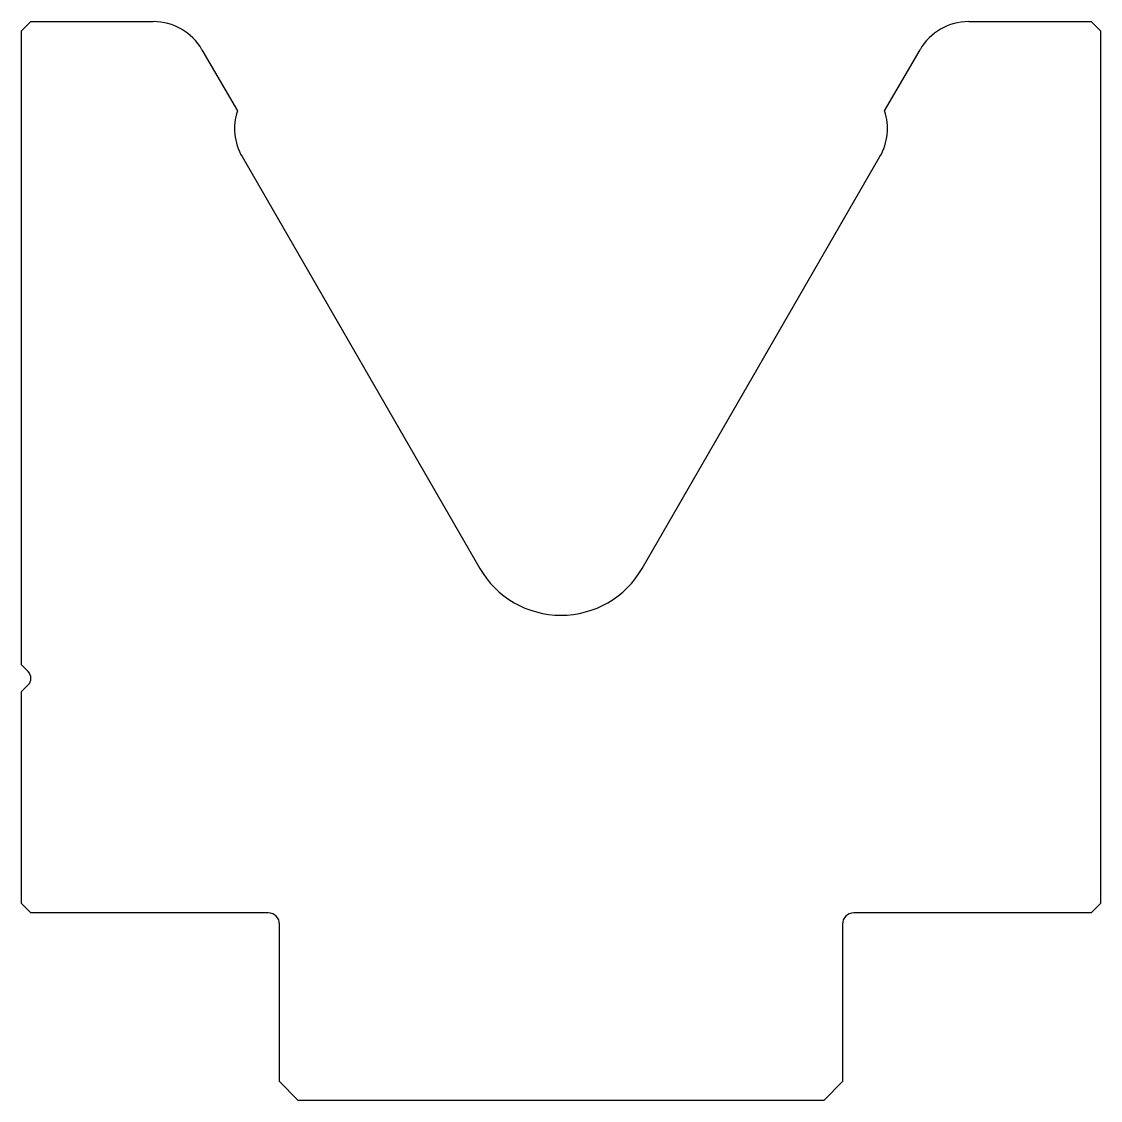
# Model space of a CAD drawing. Header units: metres. Extents: x -57 to 58, y -43 to 72.
import ezdxf

# ---------------------------------------------------------------- set-up
doc = ezdxf.new("R2010")
doc.units = ezdxf.units.M

msp = doc.modelspace()

# ---------------------------------------------------------------- linework, layer by layer
for p, q in [((-55.815392, 71.781352), (-56.815392, 70.781352)), ((-55.815392, 71.781352), (-42.779494, 71.781352)), ((44.148709, 71.781352), (57.184608, 71.781352)), ((58.184608, 70.781352), (57.184608, 71.781352)), ((-56.815392, 3.195566), (-56.815392, 70.781352)), ((58.184608, 70.781352), (58.184608, -22.218648)), ((-37.583341, 68.781352), (-33.815392, 62.255073)), ((35.184608, 62.255073), (38.952557, 68.781352)), ((-33.311375, 57.382089), (-7.975646, 13.49932)), ((9.344862, 13.49932), (34.680591, 57.382089)), ((-56.108285, 2.488459), (-56.815392, 3.195566)), ((-56.815392, 0.367138), (-56.108285, 1.074245)), ((-56.815392, -22.218648), (-56.815392, 0.367138)), ((-56.815392, -22.218648), (-55.815392, -23.218648)), ((57.184608, -23.218648), (58.184608, -22.218648)), ((-30.515392, -23.218648), (-55.815392, -23.218648)), ((57.184608, -23.218648), (31.884608, -23.218648)), ((-29.315392, -41.218648), (-29.315392, -24.418648)), ((30.684608, -24.418648), (30.684608, -41.218648)), ((-29.315392, -41.218648), (-27.315392, -43.218648)), ((28.684608, -43.218648), (30.684608, -41.218648)), ((28.684608, -43.218648), (-27.315392, -43.218648))]:
    msp.add_line(p, q)
for centre, radius, start, end in [((-42.779494, 65.781352), 6, 30, 90), ((44.148709, 65.781352), 6, 90, 150), ((-28.115223, 60.382089), 6, 161.810315, 210), ((29.484438, 60.382089), 6, 330, 18.189685), ((0.684608, 18.49932), 10, 210, 330), ((-56.815392, 1.781352), 1, 315, 45), ((-30.515392, -24.418648), 1.2, 0, 90), ((31.884608, -24.418648), 1.2, 90, 180)]:
    msp.add_arc(centre, radius, start, end)

doc.saveas('drawing.dxf')
